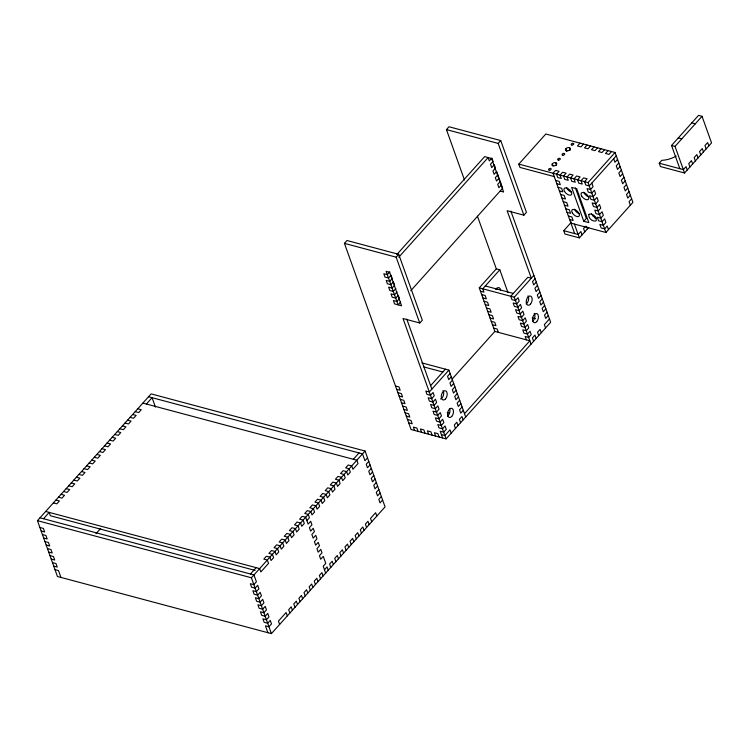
<?xml version="1.0" encoding="UTF-8"?>
<svg xmlns="http://www.w3.org/2000/svg" width="749" height="749" viewBox="0 0 749 749"><rect width="100%" height="100%" fill="white"/><g stroke="black" fill="none" stroke-linecap="round" stroke-linejoin="round"><path stroke-width="1.12" d="M569.764 149.753A2.49 1.526 -19.7 0 1 566.946 150.867L566.188 150.746L566.047 148.499M569.652 149.912L570.073 149.323A2.49 1.526 -19.7 0 0 569.746 147.825L570.214 150.146M566.516 150.83L566.403 150.774A2.49 1.526 -19.7 0 1 565.617 149.088M37.45 520.649L151.12 393.89L365.072 451.029L385.07 506.876L271.4 633.635L57.448 576.496L37.45 520.649L251.402 577.779L271.4 633.635M43.508 518.729L49.191 512.391L50.389 515.743L255.091 570.41M146.383 404.011L152.066 397.672L155.418 407.053M446.095 438.886L411.079 429.533L344.418 243.359L346.984 240.513L398.721 254.323L422.333 320.291L419.721 322.988L402.999 318.522L446.095 438.886L550.674 322.267L510.874 211.124M464.502 180.041L446.441 129.596L448.997 126.75L500.735 140.559L526.435 212.323L523.879 215.178L507.148 210.712L531.313 278.207L527.811 277.27L510.762 296.286L511.96 299.637L515.462 300.574L518.018 297.718L519.226 301.07L516.66 303.925L513.159 302.989L514.366 306.341L517.868 307.277L520.424 304.422L521.622 307.773L519.066 310.629L515.565 309.693L516.763 313.045L520.265 313.981L522.821 311.125L524.019 314.477L521.463 317.333L517.962 316.396L519.16 319.748L522.662 320.675L525.218 317.829L526.425 321.181L523.86 324.027L520.358 323.1L521.566 326.442L525.068 327.379L527.624 324.532L528.822 327.884L526.266 330.73L522.765 329.794L523.963 333.146L527.465 334.082L530.02 331.236L531.219 334.578L528.663 337.434L525.161 336.498L526.36 339.849M95.984 533.681L100.647 528.476M396.811 254.548L484.622 156.635L491.616 158.498L503.618 192.016L500.117 191.079M419.721 322.988L396.155 257.179L398.721 254.323M523.879 215.178L498.179 143.415L500.735 140.559M398.758 257.216L488.123 157.562L489.322 160.913L491.878 158.067L493.076 161.419L490.52 164.265L491.719 167.617L494.274 164.771L495.473 168.122L492.917 170.969L494.115 174.32L496.671 171.474L497.579 173.983M389.854 271.831L387.299 274.677L383.797 273.741L384.995 277.093L388.497 278.029L391.053 275.183L391.952 277.692M392.251 278.534L389.695 281.381L386.194 280.444L387.392 283.796L390.894 284.732L393.459 281.877M394.657 285.229L392.102 288.084L388.6 287.148L389.798 290.5L393.3 291.436L395.856 288.58M397.054 291.932L394.498 294.788L390.997 293.851L392.195 297.203L395.697 298.139L398.253 295.284L399.451 298.636L396.895 301.491L393.394 300.555L394.592 303.907L401.595 305.779L389.602 272.262L386.1 271.325L398.094 304.843L400.659 301.987M554.241 176.586L520.012 167.448L518.814 164.097L545.815 133.996L615.051 152.487L632.914 202.38L605.922 232.48L570.907 223.136M410.761 290.724L502.673 188.224L501.774 185.715M580.044 143.134L577.488 145.989L580.99 146.916L583.546 144.07M587.047 145.006L584.492 147.853L587.984 148.789L590.549 145.943M594.051 146.87L591.485 149.725L594.987 150.661L597.552 147.806M601.044 148.742L598.488 151.598L601.99 152.534L604.546 149.678M464.502 413.673L529.861 340.786L494.855 331.433L479.257 287.869L496.306 268.863L477.459 216.227M496.306 268.863L499.808 269.79L482.759 288.805L483.957 292.157L480.455 291.221M608.048 150.615L605.492 153.47L608.993 154.397L611.549 151.551M605.922 232.48L588.059 182.587L615.051 152.487M616.249 155.839L589.257 185.939L585.755 185.003L584.557 181.651L587.113 178.805L583.611 177.869L581.055 180.715L582.254 184.067L578.752 183.131L577.554 179.779L580.11 176.933L576.608 175.996L574.052 178.852L575.251 182.204L571.749 181.267L570.551 177.916L573.107 175.06L569.605 174.124L567.049 176.979L568.248 180.331L564.746 179.395L563.548 176.043L566.104 173.188L562.602 172.261L560.046 175.107L561.244 178.459L557.762 177.56L556.544 174.171L559.1 171.324L555.608 170.388L553.043 173.234L574.661 233.594M617.532 159.415L614.976 162.271L613.693 158.685M618.814 162.992L616.258 165.847L617.541 169.424L620.097 166.578M250.456 573.996L256.139 567.658M353.331 459.277L359.014 452.948M251.402 577.779L365.072 451.029M588.808 227.35L579.361 237.882L564.961 234.034L563.763 230.683L571.478 222.088M306.875 520.611L309.44 517.756L308.232 514.404L304.74 513.468L307.296 510.621L310.798 511.548L311.996 514.9L314.552 512.054L313.354 508.702L309.852 507.766L312.408 504.91L315.909 505.847L317.108 509.198L319.664 506.352L318.465 503L314.964 502.064L317.52 499.209L321.021 500.145L322.22 503.497L324.785 500.641L323.587 497.289L320.085 496.362L322.641 493.507L326.143 494.443L327.341 497.795L329.897 494.939L328.699 491.587L325.197 490.651L327.753 487.805L331.255 488.741L332.453 492.084L335.009 489.237L333.811 485.886L330.309 484.949L332.865 482.094L336.367 483.03L337.574 486.382L340.13 483.536L338.932 480.184L335.43 479.248L337.986 476.392L341.488 477.328L342.686 480.68L345.242 477.825L344.044 474.473L340.542 473.546L343.098 470.69L346.6 471.627L347.798 474.978L350.354 472.123L349.156 468.771L345.654 467.835L348.219 464.989L351.712 465.925L352.919 469.267L358.031 463.565L356.833 460.214L142.881 403.084M621.38 170.154L618.824 173.01L620.106 176.586L622.662 173.74M430.638 385.632L445.402 369.173M367.525 457.892L364.969 460.738L362.516 453.875L148.564 396.745M421.874 362.891L448.904 370.109L429.299 391.97L425.797 391.034L426.996 394.386L430.497 395.322L433.053 392.467L434.251 395.818L431.696 398.674L428.194 397.738L429.392 401.089L432.894 402.026L435.45 399.17L436.648 402.522L434.092 405.378L430.591 404.441L431.789 407.793L435.291 408.729L437.856 405.874L439.054 409.226L436.489 412.081L432.997 411.145L434.195 414.497L437.697 415.433L440.253 412.577L441.451 415.929L438.895 418.785L435.394 417.848L436.592 421.2L440.094 422.127L442.65 419.281L443.848 422.633L441.292 425.479L437.791 424.552L438.989 427.894L442.49 428.831L445.046 425.984L446.254 429.336L443.689 432.182L440.187 431.246L442.593 437.95M531.06 344.137L514.263 297.222L533.868 275.36M583.78 221.301L571.656 187.419L576.702 188.748L588.836 222.631L583.78 221.301L586.345 218.446L575.382 187.84M368.789 461.403L366.233 464.249L367.487 467.76L370.043 464.914M623.945 177.316L621.389 180.172L622.672 183.748L625.228 180.893M450.102 373.461L447.546 376.307L448.745 379.659L451.301 376.813M535.076 278.703L532.511 281.558L533.719 284.91L536.275 282.055M585.587 226.254L583.555 228.511L584.754 231.862M371.298 468.425L368.742 471.271L369.997 474.782L372.553 471.936M626.51 184.479L623.954 187.325L625.237 190.911L627.793 188.055M452.059 379.153L494.855 331.433M452.499 380.155L449.943 383.011L451.141 386.362L453.707 383.507M537.473 285.406L534.917 288.262L536.115 291.614L538.671 288.758M373.817 475.446L371.261 478.293L372.515 481.804L375.071 478.957M629.076 191.641L626.51 194.487L627.793 198.073L630.358 195.217M454.905 386.858L452.349 389.714L453.548 393.066L456.104 390.21M539.87 292.11L537.314 294.966L538.512 298.317L541.068 295.462M679.849 168.703L671.535 145.465L698.527 115.365L702.028 116.301L711.55 142.89L684.549 172.991L660.431 166.55L659.232 163.198L661.788 160.342A20.747 12.686 -19.7 0 0 676.188 156.092M684.549 172.991L675.036 146.401L702.028 116.301M376.326 482.468L373.77 485.315L375.024 488.825L377.59 485.97M631.632 198.794L629.076 201.65L630.358 205.226M457.302 393.562L454.746 396.418L455.944 399.769L458.5 396.914M542.276 298.814L539.711 301.669L540.918 305.021L543.474 302.165M378.844 489.481L376.288 492.336L377.543 495.847L380.099 492.992M459.699 400.266L457.143 403.121L458.341 406.473L460.897 403.617M544.673 305.517L542.117 308.373L543.315 311.715L545.871 308.869M381.353 496.503L378.797 499.358L380.052 502.869L382.617 500.014M462.105 406.969L459.54 409.825L460.747 413.167L463.303 410.321M547.07 312.221L544.514 315.067L545.712 318.419L548.268 315.572M324.476 569.755L327.032 566.909L328.231 570.261M549.466 318.915L544.354 324.626L545.553 327.978M552.294 163.872L552.959 165.492M691.776 122.892L695.278 123.828M678.285 137.947L681.787 138.874M671.535 145.465L675.036 146.401M659.232 163.198L683.35 169.639L686.056 166.624L687.254 169.976M446.441 129.596L498.179 143.415M518.814 164.097L588.059 182.587M555.608 180.397L559.11 181.333L560.308 184.685L556.807 183.748M558.089 187.334L561.591 188.261L562.874 191.847L559.372 190.911M560.655 194.487L564.156 195.423L565.439 199.009L561.937 198.073M563.22 201.65L566.721 202.586L568.004 206.162L564.503 205.235M565.785 208.812L569.287 209.748L570.569 213.325L567.068 212.388M596.373 218.212L592.936 216.068L591.429 213.708M568.351 215.974L571.852 216.91L573.125 220.487L569.633 219.551M563.763 230.683L578.162 234.531L580.859 231.516L582.057 234.868M344.418 243.359L396.155 257.179M485.315 285.959L513.318 293.43M479.257 287.869L514.263 297.222M481.654 294.572L485.155 295.509L486.354 298.86L482.852 297.924M484.051 301.276L487.552 302.212L488.751 305.564L485.249 304.628M532.211 317.848L535.572 318.746M486.457 307.979L489.958 308.916L491.157 312.267L487.655 311.331M488.854 314.683L492.355 315.619L493.554 318.971L490.052 318.035M491.25 321.387L494.752 322.313L495.95 325.665L492.449 324.738M493.657 328.081L497.158 329.017L498.357 332.369M423.803 366.935L442.846 372.019M395.481 385.969L398.983 386.905L400.181 390.257L396.68 389.321M397.888 392.673L401.389 393.609L402.588 396.961L399.086 396.024M400.284 399.376L403.786 400.312L404.984 403.664L401.483 402.728M447.237 412.596L449.475 413.195M402.681 406.08L406.183 407.016L407.381 410.368L403.88 409.431M405.087 412.783L408.589 413.72L409.787 417.071L406.286 416.135M407.484 419.487L410.986 420.423L412.184 423.765L408.682 422.839M441.395 434.598L444.897 435.534L450.009 429.832L451.207 433.184M137.769 408.785L141.271 409.722L138.705 412.568L135.204 411.632M132.648 414.487L136.149 415.423L133.594 418.27L130.092 417.343M127.536 420.189L131.038 421.125L128.482 423.981L124.98 423.045M122.424 425.891L125.916 426.827L123.36 429.683L119.859 428.746M117.303 431.602L120.804 432.538L118.248 435.384L114.747 434.448M112.191 437.304L115.692 438.24L113.136 441.086L109.635 440.159M107.07 443.005L110.571 443.942L108.015 446.797L104.514 445.861M101.958 448.707L105.459 449.643L102.903 452.499L99.402 451.563M96.846 454.418L100.347 455.355L97.791 458.201L94.29 457.264M91.724 460.12L95.226 461.056L92.67 463.903L89.168 462.976M86.612 465.822L90.114 466.758L87.558 469.614L84.057 468.677M81.501 471.524L85.002 472.46L82.437 475.315L78.945 474.379M76.379 477.235L79.881 478.162L77.325 481.017L73.823 480.081M71.267 482.936L74.769 483.873L72.213 486.719L68.711 485.783M66.155 488.638L69.657 489.574L67.092 492.43L63.59 491.494M61.034 494.34L64.536 495.276L61.98 498.132L58.478 497.196M55.922 500.051L59.424 500.978L56.868 503.834L53.366 502.897M45.689 511.455L259.641 568.594L260.839 571.946L268.517 563.388L267.318 560.037L263.817 559.1L266.372 556.254L269.874 557.181L271.072 560.533L273.628 557.687L272.43 554.335L268.928 553.399L271.484 550.543L274.986 551.479L276.184 554.831L278.74 551.976L277.542 548.633L274.04 547.697L276.606 544.841L280.107 545.778L281.306 549.129L283.862 546.274L282.663 542.922L279.162 541.986L281.718 539.14L285.219 540.076L286.418 543.428L288.974 540.572L287.775 537.22L284.274 536.284L286.83 533.438L290.331 534.365L291.53 537.716L294.095 534.87L292.887 531.518L289.386 530.582L291.951 527.727L295.452 528.663L296.651 532.015L299.207 529.169L298.008 525.817L294.507 524.88L297.063 522.025L300.564 522.961L301.763 526.313L304.319 523.457L303.12 520.106L299.619 519.169L302.175 516.323L305.676 517.259L308.139 524.122L310.695 521.267L311.949 524.777L309.393 527.633L310.648 531.144L313.204 528.288L314.411 531.64L311.846 534.496L313.166 538.166L315.722 535.31L316.977 538.821L314.421 541.677L315.675 545.178L318.231 542.332L319.495 545.843L316.939 548.689L318.194 552.2L320.75 549.354L322.004 552.865L319.449 555.711L320.703 559.222L323.259 556.376L325.778 563.398L323.222 566.244L325.675 573.107M40.006 517.793L253.958 574.932L256.411 581.795L253.855 584.641L250.353 583.705L251.617 587.216L255.119 588.152L257.675 585.306L258.929 588.817L256.373 591.663L252.872 590.727L254.126 594.238L257.628 595.174L260.184 592.328L261.438 595.839L258.882 598.685L255.381 597.749L256.645 601.26L260.146 602.196L262.702 599.35L263.957 602.861L261.401 605.707L257.899 604.771L259.154 608.282L262.656 609.218L265.212 606.372L266.475 609.883L263.91 612.729L260.409 611.793L261.673 615.304L265.174 616.24L267.73 613.384L268.985 616.895L266.429 619.751L262.927 618.814L264.182 622.325L267.683 623.262L270.239 620.406L271.503 623.917L268.938 626.773L265.436 625.836L267.899 632.699M39.903 527.511L43.405 528.438L44.668 531.949L41.167 531.013M42.421 534.524L45.923 535.46L47.178 538.971L43.676 538.035M44.931 541.546L48.432 542.482L49.696 545.993L46.195 545.057M47.449 548.568L50.951 549.504L52.205 553.015L48.704 552.079M49.968 555.589L53.46 556.526L54.724 560.037L51.222 559.1M52.477 562.611L55.978 563.548L57.233 567.059L53.731 566.122M54.995 569.633L58.488 570.569L60.95 577.432M555.599 162.636L556.142 162.833A2.481 1.517 -19.7 0 1 556.338 164.705L555.936 165.098A2.481 1.517 -19.7 0 1 553.034 165.847L553.015 165.847M553.099 165.875L552.556 165.679A2.481 1.517 -19.7 0 1 552.547 163.61A2.481 1.517 -19.7 0 1 555.664 162.664L556.573 165.173M708.854 145.896L707.646 142.544L704.949 145.559L706.148 148.911M703.451 151.916L702.253 148.564L699.547 151.579L700.755 154.931M698.049 157.936L696.851 154.584L694.154 157.599L695.353 160.951M692.656 163.956L691.449 160.604L688.752 163.619L689.951 166.971M591.813 183.084L593.096 186.67L590.54 189.516L587.038 188.589L588.321 192.165L591.822 193.102L594.378 190.246L595.661 193.832L593.105 196.678L589.603 195.742L590.886 199.328L594.388 200.264L596.944 197.408L598.226 200.985L595.661 203.84L592.169 202.904L593.442 206.49L596.944 207.417L599.509 204.571L600.782 208.147L598.226 211.003L594.725 210.066L596.007 213.643L599.509 214.579L602.065 211.733L603.348 215.309L600.792 218.165L597.29 217.229L598.573 220.805L602.074 221.741L604.63 218.886L605.913 222.472L603.357 225.318L599.855 224.391L601.138 227.968L604.64 228.904L607.196 226.048L608.478 229.634M594.36 216.47L594.959 218.146M566.834 151.176L565.926 148.658A2.49 1.526 -19.7 0 1 569.296 147.637M586.561 226.338L587.459 228.848M574.408 224.063L579.361 237.882M499.377 179.011L499.976 180.687M541.293 332.725L540.095 329.373L537.539 332.228L538.737 335.58M536.181 338.436L534.973 335.084L532.417 337.93L533.616 341.282M499.808 269.79L507.991 292.662M448.904 370.109L465.7 417.024M463.144 419.871L461.946 416.519L459.39 419.374L460.588 422.726M458.032 425.572L456.824 422.221L454.269 425.076L455.467 428.428M393.759 282.719L394.358 284.395M406.782 319.102L431.855 389.115M439.092 437.013L437.893 433.662L434.392 432.725L435.59 436.077M432.089 435.15L430.89 431.798L427.389 430.862L428.587 434.214M425.086 433.278L423.887 429.926L420.386 428.99L421.584 432.342M418.082 431.405L416.884 428.053L413.382 427.117L414.581 430.469M376.831 516.07L375.633 512.719L370.512 518.42L371.71 521.772M369.154 524.628L367.956 521.276L365.4 524.122L366.598 527.474M364.042 530.329L362.844 526.978L360.288 529.833L361.486 533.185M358.93 536.031L357.722 532.679L355.166 535.535L356.365 538.887M353.809 541.733L352.61 538.381L350.055 541.237L351.253 544.589M348.697 547.444L347.499 544.092L344.933 546.939L346.141 550.29M343.576 553.146L342.377 549.794L339.821 552.65L341.02 556.001M338.464 558.848L337.265 555.496L334.709 558.351L335.908 561.703M333.352 564.549L332.153 561.198L329.588 564.053L330.796 567.405M323.119 575.962L321.92 572.611L319.364 575.466L320.563 578.808M318.007 581.664L316.808 578.312L314.243 581.168L315.451 584.52M312.885 587.366L311.687 584.014L309.131 586.87L310.329 590.221M307.773 593.077L306.575 589.725L304.019 592.571L305.218 595.923M302.662 598.779L301.454 595.427L298.898 598.282L300.096 601.625M297.54 604.48L296.342 601.129L293.786 603.984L294.984 607.336M292.428 610.182L291.23 606.83L288.674 609.686L289.872 613.038M287.316 615.893L286.109 612.542L278.441 621.09L279.639 624.441M571.674 192.25A4.756 2.49 41.9 0 1 566.703 187.718M588.705 196.79A4.747 2.49 41.9 0 1 583.761 192.24M579.398 213.671A4.691 2.462 41.9 0 1 574.502 209.196M534.243 313.363A4.747 2.818 -75 0 1 532.492 321.387M527.979 295.864A4.747 2.809 -75 0 1 526.219 303.879M495.772 289.573A4.747 2.818 -75 0 1 500.632 290.219M496.887 288.262A4.747 2.818 -75 0 1 497.13 289.283M449.7 408.926A4.747 2.818 -75 0 1 447.518 416.135M443.005 390.622A4.737 2.809 -75 0 1 443.371 395.406A4.737 2.809 -75 0 1 440.478 399.002M588.826 214.588C588.124 218.053 592.45 221.901 595.82 220.964L596.27 220.487C596.972 217.023 592.656 213.175 589.276 214.12L588.826 214.588M497.879 174.817L495.314 177.672L496.521 181.024L499.077 178.168L497.879 174.817M500.276 181.52L497.72 184.376L498.918 187.727L501.474 184.872L500.276 181.52M549.391 170.266A1.376 0.843 -19.7 0 0 551.18 168.937A1.376 0.843 -19.7 0 0 549.036 168.853A1.376 0.843 -19.7 0 0 549.391 170.266M558.482 160.127A1.376 0.843 -19.7 0 0 560.271 158.797A1.376 0.843 -19.7 0 0 558.136 158.713A1.376 0.843 -19.7 0 0 558.482 160.127M562.902 155.202A1.376 0.843 -19.7 0 0 564.69 153.873A1.376 0.843 -19.7 0 0 562.546 153.788A1.376 0.843 -19.7 0 0 562.902 155.202M571.993 145.072A1.376 0.843 -19.7 0 0 573.771 143.742A1.376 0.843 -19.7 0 0 571.637 143.658A1.376 0.843 -19.7 0 0 571.993 145.072M572.386 212.988A4.691 2.462 41.9 0 0 579.061 216.189A4.691 2.462 41.9 0 0 575.326 209.898A4.691 2.462 41.9 0 0 572.386 212.988M564.596 191.519A4.756 2.49 41.9 0 0 571.356 194.759A4.756 2.49 41.9 0 0 567.573 188.392A4.756 2.49 41.9 0 0 564.596 191.519M581.655 196.041A4.747 2.49 41.9 0 0 588.405 199.328A4.747 2.49 41.9 0 0 584.679 192.97A4.747 2.49 41.9 0 0 581.655 196.041M536.733 321.658A4.747 2.818 -75 0 0 537.173 313.747A4.747 2.818 -75 0 0 532.492 318.962A4.747 2.818 -75 0 0 536.733 321.658M530.47 304.16A4.747 2.809 -75 0 0 530.901 296.248A4.747 2.809 -75 0 0 526.229 301.463A4.747 2.809 -75 0 0 530.47 304.16M451.769 416.416A4.747 2.818 -75 0 0 452.199 408.495A4.747 2.818 -75 0 0 447.528 413.71A4.747 2.818 -75 0 0 451.769 416.416M445.496 398.908A4.737 2.809 -75 0 0 445.936 391.006A4.737 2.809 -75 0 0 441.264 396.212A4.737 2.809 -75 0 0 445.496 398.908"/></g></svg>
